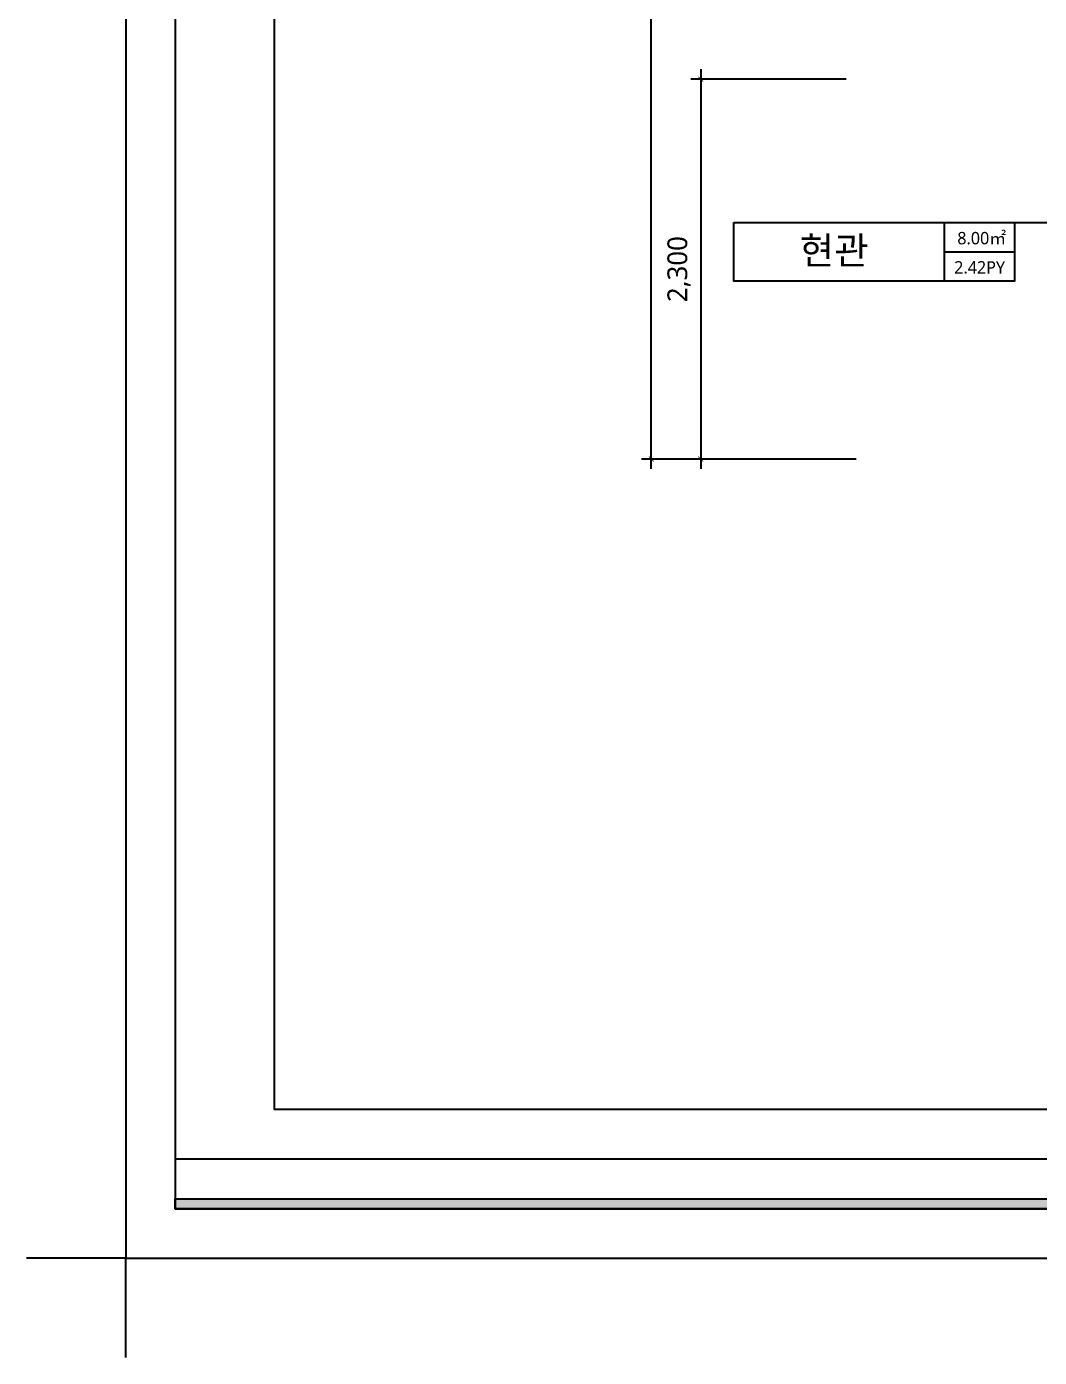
# Model space of a CAD drawing. Header units: millimetres. Extents: x 83042 to 109442, y 67232 to 86252.
# Drawn here: x 83042 to 89174, y 67232 to 75289 of the extents above; entities that cross this region are included whole.
import ezdxf
from ezdxf.enums import TextEntityAlignment as Align

# ---------------------------------------------------------------- set-up
doc = ezdxf.new("R2010")
doc.units = ezdxf.units.MM
for name, color, linetype in [('0-ELC TEXT', 7, 'Continuous'), ('07-DIM WAL', 5, 'Continuous'), ('DIM', 7, 'Continuous'), ('FORM(YOURNAME)-1', 1, 'Continuous'), ('FORM(YOURNAME)-11', 1, 'Continuous')]:
    doc.layers.add(name, color=color, linetype=linetype)
doc.styles.add('HY 울릉도 L', font='malgun.ttf')
doc.styles.add('YOURNAME', font='malgun.ttf')
doc.styles.add('넥슨고딕', font='malgun.ttf')
doc.styles.add('코레일둥고', font='malgun.ttf')
doc.dimstyles.new('60', dxfattribs={"dimscale": 60, "dimtxt": 2, "dimasz": 1, "dimexe": 1, "dimexo": 1, "dimgap": 1, "dimtad": 1, "dimdec": 0, "dimrnd": 0.05, "dimdsep": 46, "dimlunit": 6, "dimtxsty": 'HY 울릉도 L', "dimblk": 'ARCHTICK', "dimcen": 2.5, "dimdle": 1, "dimclrd": 133, "dimclre": 133, "dimclrt": 30, "dimadec": 0, "dimazin": 0, "dimtfac": 1, "dimtdec": 0, "dimtix": 1, "dimtmove": 2, "dimatfit": 3, "dimldrblk": 'ARCHTICK', "dimfxl": 1, "dimlwd": -1, "dimlwe": -1, "dimarcsym": 0})

# ---------------------------------------------------------------- blocks, each defined once
blk = doc.blocks.new('FORM-ELEVATION')
at = {"layer": 'FORM(YOURNAME)-11'}
h = blk.add_hatch(color=256, dxfattribs=at)
h.dxf.hatch_style = 1
h.paths.add_polyline_path([(-10309, 35708), (71691, 35708), (71691, 35508), (-10309, 35508)])
h.paths.add_polyline_path([(-10309, -21492), (71691, -21492), (71691, -21692), (-10309, -21692)])
at = {"layer": 'Defpoints', "color": 158}
blk.add_line((62481, -20692), (-10309, -20692), dxfattribs=at)
for points in [[(-10309, -21692), (71691, -21692), (71691, 35708), (-10309, 35708)], [(-8309, 33708), (61071, 33708), (61071, -19692), (-8309, -19692)]]:
    blk.add_lwpolyline(points, close=True, dxfattribs=at)
at = {"layer": 'Defpoints', "color": 1}
blk.add_lwpolyline([(-11309, -24692), (-11309, -22692), (-13309, -22692)], dxfattribs=at)
at = {"layer": 'FORM(YOURNAME)-11', "color": 250}
blk.add_lwpolyline([(-11309, -22692), (72691, -22692), (72691, 36708), (-11309, 36708)], close=True, dxfattribs=at)
at = {"layer": 'FORM(YOURNAME)-11'}
blk.add_lwpolyline([(-10309, -21492), (71691, -21492), (71691, -21692), (-10309, -21692)], close=True, dxfattribs=at)
at = {"layer": 'FORM(YOURNAME)-11', "color": 3, "style": 'YOURNAME'}
for tag, height, p in [('1', 450, (71041, -1219)), ('2', 450, (71041, -1863)), ('3', 450, (71041, -3150)), ('4', 450, (71041, -5081)), ('5', 515, (71041, -7398)), ('6', 515, (71041, -9650)), ('7', 515, (71041, -11903)), ('8', 515, (71041, -14155)), ('9', 515, (71041, -16408)), ('10', 515, (66791, -18596)), ('11', 515, (71041, -18660)), ('12', 515, (66791, -20848)), ('13', 515, (71041, -20848))]:
    blk.add_attdef(tag, text='', height=height, dxfattribs=at).set_placement(p, align=Align.MIDDLE_RIGHT)
blk = doc.blocks.new('_ARCHTICK')
at = {"color": 0, "linetype": 'ByBlock', "const_width": 0.075}
blk.add_lwpolyline([(-0.25, -0.25), (0.25, 0.25)], dxfattribs=at)
blk = doc.blocks.new('*D132')
at = {"layer": 'Defpoints', "color": 0, "transparency": 16777216}
for p in [(88064, 74971), (87124, 72671), (88064, 72671)]:
    blk.add_point(p, dxfattribs=at)
at = {"layer": 'DIM', "color": 133, "transparency": 16777216}
for p, q in [((87124, 75031), (87124, 72611)), ((88004, 74971), (87064, 74971)), ((88004, 72671), (87064, 72671))]:
    blk.add_line(p, q, dxfattribs=at)
at = {"layer": 'DIM', "color": 133, "transparency": 16777216, "xscale": 60, "yscale": 60, "zscale": 60}
for p, rotation in [((87124, 74971), 90), ((87124, 72671), 270)]:
    blk.add_blockref('_ARCHTICK', p, dxfattribs=dict(at, rotation=rotation))
at = {"layer": 'DIM', "color": 30, "transparency": 16777216, "insert": (86992.6, 73821), "char_height": 120, "attachment_point": 5, "rotation": 90, "style": 'HY 울릉도 L'}
blk.add_mtext('2,300', dxfattribs=at)

msp = doc.modelspace()

# ---------------------------------------------------------------- linework, layer by layer
at = {"layer": '0-ELC TEXT'}
for p, q in [((88599.3, 73749.1), (88599.3, 74102.9)), ((89024, 74102.9), (90604.5, 74102.9)), ((88599.3, 73926), (89024, 73926))]:
    msp.add_line(p, q, dxfattribs=at)
msp.add_lwpolyline([(87323.4, 74102.9), (89024, 74102.9), (89024, 73749.1), (87323.4, 73749.1)], close=True, dxfattribs=at)
at = {"layer": '07-DIM WAL', "color": 133}
for p, q in [((86824, 72611), (86824, 82771)), ((88064, 72671), (86764, 72671))]:
    msp.add_line(p, q, dxfattribs=at)

# ---------------------------------------------------------------- block references
at = {"layer": '07-DIM WAL', "color": 133, "xscale": 60, "yscale": 60, "zscale": 60, "rotation": 270}
msp.add_blockref('_ARCHTICK', (86824, 72671), dxfattribs=at)
at = {"layer": 'FORM(YOURNAME)-1', "xscale": 0.3, "yscale": 0.3, "zscale": 0.3}
msp.add_blockref('FORM-ELEVATION', (87034.6, 74639.2), dxfattribs=at)

# ---------------------------------------------------------------- texts
at = {"layer": '0-ELC TEXT'}
for s, height, style, p in [('8.00㎡', 75, '넥슨고딕', (88825, 73971.1)), ('현관', 166.67, '코레일둥고', (87931.3, 73850.6)), ('2.42PY', 75, '넥슨고딕', (88812.2, 73794.2))]:
    msp.add_text(s, height=height, dxfattribs=dict(at, style=style)).set_placement(p, align=Align.CENTER)

# ---------------------------------------------------------------- dimensions: what is measured, and where the dimension line sits
at = {"layer": 'DIM'}
dim = msp.add_linear_dim(base=(87124, 72671), p1=(88064, 74971), p2=(88064, 72671), angle=90, dimstyle='60', dxfattribs=at)
dim.commit()
dim.dimension.update_dxf_attribs({"geometry": '*D132', "text_midpoint": (86992.6, 73821)})

doc.saveas('drawing.dxf')
